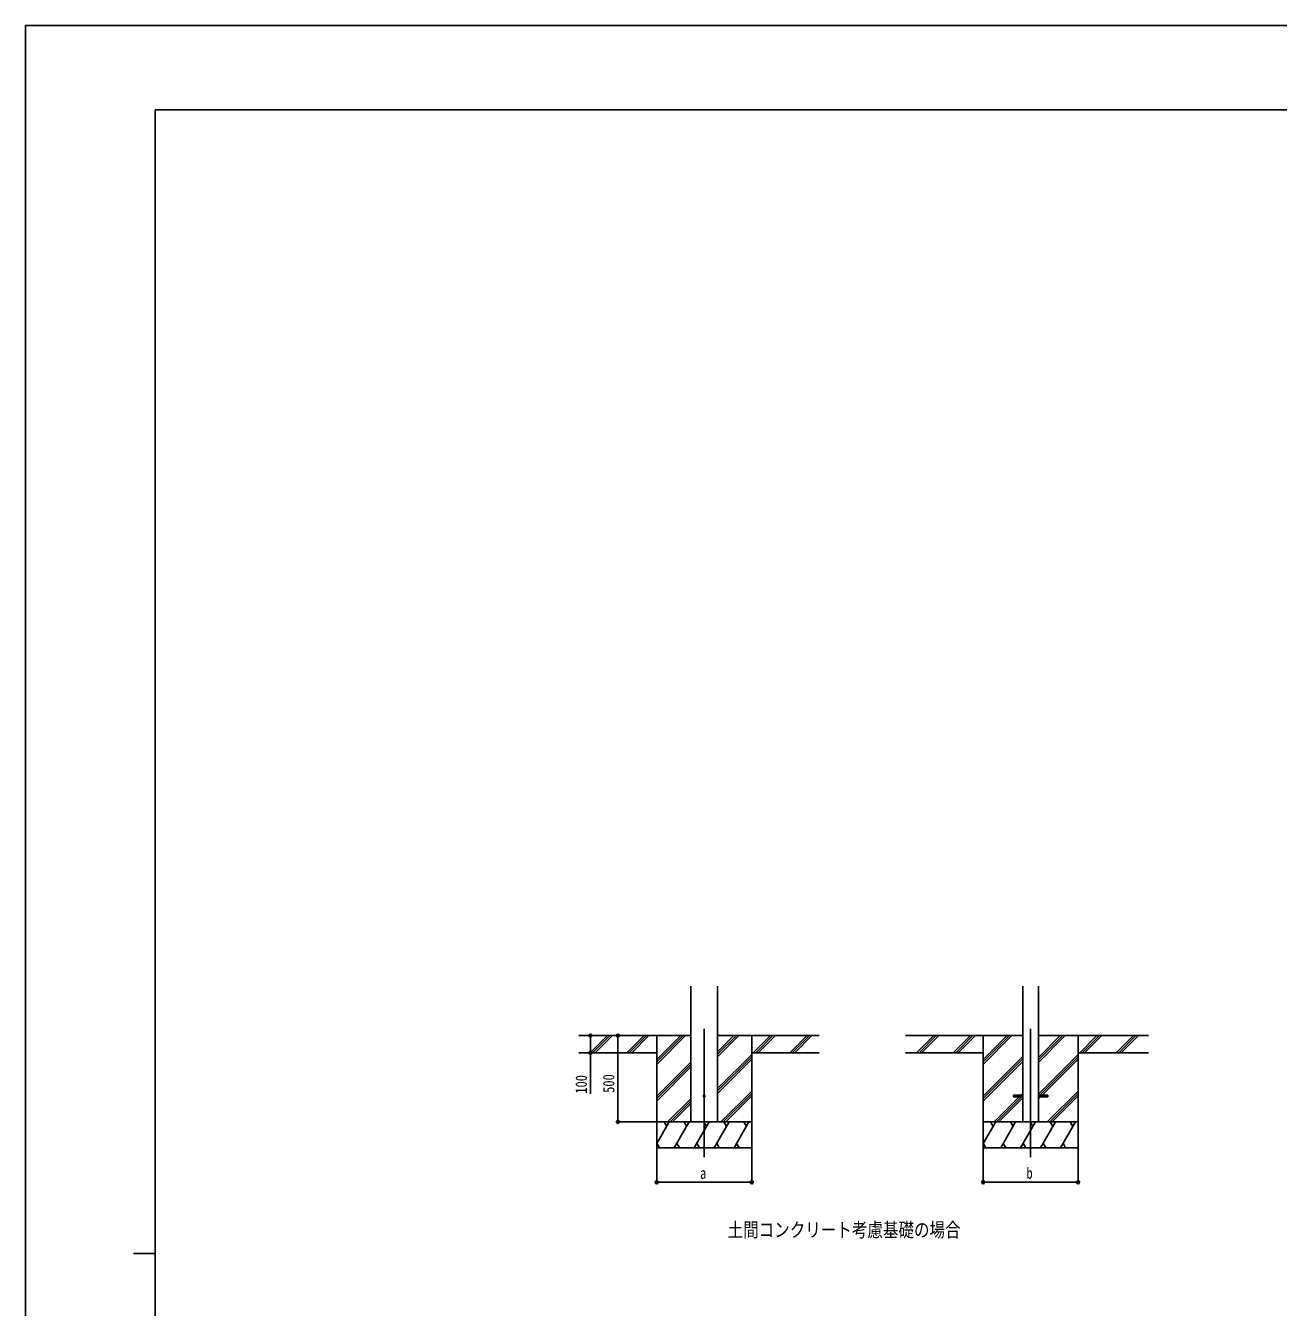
# Model space of a CAD drawing. Units: millimetres, scale not verified. Extents: x -10512 to 10512, y -7425 to 7425.
# Drawn here: x -10512 to -3253, y 0 to 7425 of the extents above; entities that cross this region are included whole.
import ezdxf
from ezdxf.enums import TextEntityAlignment as Align

# ---------------------------------------------------------------- set-up
doc = ezdxf.new("R2010")
doc.units = ezdxf.units.MM
doc.header["$LTSCALE"] = 30
for name, color, linetype in [('0-2_USER1', 3, 'Continuous'), ('0-3_YKK_12', 2, 'Continuous'), ('0-4_YKK_13', 4, 'Continuous'), ('0-5_YKK_A1', 4, 'Continuous'), ('0-6_YKK_D', 6, 'Continuous'), ('0-7_YKK_ZWAK', 7, 'Continuous')]:
    doc.layers.add(name, color=color, linetype=linetype)
doc.styles.add('ＭＳ ゴシック', font='')
doc.styles.get('ＭＳ ゴシック').set_extended_font_data('MS Gothic')

msp = doc.modelspace()

# ---------------------------------------------------------------- linework, layer by layer
at = {"layer": '0-3_YKK_12'}
for p, q in [((-6580.2, 1612.7), (-6580.2, 869.38)), ((-4688.63, 1612.7), (-4688.63, 869.38))]:
    msp.add_line(p, q, dxfattribs=at)
at = {"layer": '0-4_YKK_13'}
for p, q in [((-4788.63, 1228.96), (-4788.63, 1219.96)), ((-4788.63, 1228.96), (-4733.83, 1228.96)), ((-4788.63, 1219.96), (-4733.83, 1219.96)), ((-4643.43, 1228.96), (-4588.63, 1228.96)), ((-4643.43, 1219.96), (-4588.63, 1219.96)), ((-4588.63, 1228.96), (-4588.63, 1219.96))]:
    msp.add_line(p, q, dxfattribs=at)
msp.add_circle((-6580.2, 1224.46), 5, dxfattribs=at)
at = {"layer": '0-5_YKK_A1'}
for p, q in [((-6657.95, 1074.46), (-6657.95, 1859.81)), ((-6502.45, 1074.46), (-6502.45, 1859.81)), ((-4733.83, 1859.81), (-4733.83, 1074.46)), ((-4643.43, 1859.81), (-4643.43, 1074.46)), ((-6657.95, 1574.46), (-7306.15, 1574.46)), ((-7239.46, 1475.86), (-7140.86, 1574.46)), ((-7226.72, 1474.46), (-7126.72, 1574.46)), ((-7212.58, 1474.46), (-7112.58, 1574.46)), ((-7027.33, 1475.86), (-6928.73, 1574.46)), ((-7014.59, 1474.46), (-6914.59, 1574.46)), ((-7000.45, 1474.46), (-6900.45, 1574.46)), ((-6855.2, 1574.46), (-6855.2, 924.46)), ((-6855.2, 1407.58), (-6688.31, 1574.46)), ((-6855.2, 1421.72), (-6702.46, 1574.46)), ((-6855.2, 1435.86), (-6716.6, 1574.46)), ((-6502.45, 1451.96), (-6379.95, 1574.46)), ((-6502.45, 1466.1), (-6394.09, 1574.46)), ((-6502.45, 1480.25), (-6408.23, 1574.46)), ((-6502.45, 1574.46), (-5914.58, 1574.46)), ((-6305.2, 1574.46), (-6305.2, 924.46)), ((-6296.1, 1474.46), (-6196.1, 1574.46)), ((-6281.96, 1474.46), (-6181.96, 1574.46)), ((-6267.82, 1474.46), (-6167.81, 1574.46)), ((-6083.97, 1474.46), (-5983.97, 1574.46)), ((-6069.83, 1474.46), (-5969.82, 1574.46)), ((-6055.68, 1474.46), (-5955.68, 1574.46)), ((-4733.83, 1574.46), (-5414.58, 1574.46)), ((-5347.89, 1475.86), (-5249.29, 1574.46)), ((-5335.15, 1474.46), (-5235.15, 1574.46)), ((-5321.01, 1474.46), (-5221.01, 1574.46)), ((-5135.76, 1475.86), (-5037.16, 1574.46)), ((-5123.02, 1474.46), (-5023.02, 1574.46)), ((-5108.88, 1474.46), (-5008.88, 1574.46)), ((-4963.63, 1574.46), (-4963.63, 924.46)), ((-4963.63, 1407.58), (-4796.74, 1574.46)), ((-4963.63, 1421.72), (-4810.89, 1574.46)), ((-4963.63, 1435.86), (-4825.03, 1574.46)), ((-4643.43, 1419.41), (-4488.38, 1574.46)), ((-4643.43, 1433.55), (-4502.52, 1574.46)), ((-4643.43, 1447.7), (-4516.66, 1574.46)), ((-4643.43, 1574.46), (-4005.42, 1574.46)), ((-4413.63, 1574.46), (-4413.63, 924.46)), ((-4404.53, 1474.46), (-4304.53, 1574.46)), ((-4390.39, 1474.46), (-4290.39, 1574.46)), ((-4376.25, 1474.46), (-4276.24, 1574.46)), ((-4192.4, 1474.46), (-4092.4, 1574.46)), ((-4178.26, 1474.46), (-4078.25, 1574.46)), ((-4164.11, 1474.46), (-4064.11, 1574.46)), ((-6855.2, 1474.46), (-7306.15, 1474.46)), ((-6855.2, 1223.73), (-6657.95, 1420.98)), ((-6502.45, 1268.12), (-6305.2, 1465.36)), ((-6502.45, 1253.97), (-6305.2, 1451.22)), ((-6502.45, 1239.83), (-6305.2, 1437.08)), ((-6305.2, 1474.46), (-5914.58, 1474.46)), ((-4963.63, 1474.46), (-5414.58, 1474.46)), ((-4963.63, 1223.73), (-4733.83, 1453.53)), ((-4963.63, 1209.59), (-4733.83, 1439.39)), ((-4963.63, 1195.45), (-4733.83, 1425.25)), ((-4643.43, 1235.57), (-4413.63, 1465.36)), ((-4635.89, 1228.96), (-4413.63, 1451.22)), ((-4621.75, 1228.96), (-4413.63, 1437.08)), ((-4413.63, 1474.46), (-4005.42, 1474.46)), ((-6855.2, 1209.59), (-6657.95, 1406.84)), ((-6855.2, 1195.45), (-6657.95, 1392.7)), ((-6792.34, 1074.46), (-6657.95, 1208.85)), ((-6778.2, 1074.46), (-6657.95, 1194.71)), ((-6483.97, 1074.46), (-6305.2, 1253.23)), ((-6469.83, 1074.46), (-6305.2, 1239.09)), ((-6455.69, 1074.46), (-6305.2, 1224.95)), ((-4900.77, 1074.46), (-4755.27, 1219.96)), ((-4886.63, 1074.46), (-4741.12, 1219.96)), ((-4872.48, 1074.46), (-4733.83, 1213.12)), ((-4746.27, 1228.96), (-4733.83, 1241.4)), ((-4643.43, 1207.28), (-4630.75, 1219.96)), ((-4592.4, 1074.46), (-4413.63, 1253.23)), ((-4578.26, 1074.46), (-4413.63, 1239.09)), ((-4564.12, 1074.46), (-4413.63, 1224.95)), ((-6764.05, 1074.46), (-6657.95, 1180.57)), ((-6305.2, 1074.46), (-6855.2, 1074.46)), ((-6855.2, 949.01), (-6782.77, 1074.46)), ((-6797.77, 1048.48), (-6812.77, 1074.46)), ((-6753.9, 924.46), (-6667.3, 1074.46)), ((-6682.3, 1048.48), (-6697.3, 1074.46)), ((-6638.43, 924.46), (-6551.83, 1074.46)), ((-6566.83, 1048.48), (-6581.83, 1074.46)), ((-6522.96, 924.46), (-6436.36, 1074.46)), ((-6451.36, 1048.48), (-6466.36, 1074.46)), ((-6407.49, 924.46), (-6320.89, 1074.46)), ((-6335.89, 1048.48), (-6350.89, 1074.46)), ((-4413.63, 1074.46), (-4963.63, 1074.46)), ((-4963.63, 949.01), (-4891.2, 1074.46)), ((-4906.2, 1048.48), (-4921.2, 1074.46)), ((-4862.33, 924.46), (-4775.73, 1074.46)), ((-4790.73, 1048.48), (-4805.73, 1074.46)), ((-4746.86, 924.46), (-4660.26, 1074.46)), ((-4675.26, 1048.48), (-4690.26, 1074.46)), ((-4631.39, 924.46), (-4544.79, 1074.46)), ((-4559.79, 1048.48), (-4574.79, 1074.46)), ((-4515.92, 924.46), (-4429.32, 1074.46)), ((-4444.32, 1048.48), (-4459.32, 1074.46)), ((-6855.2, 924.46), (-6305.2, 924.46)), ((-6854.37, 950.44), (-6839.37, 924.46)), ((-6738.9, 950.44), (-6723.9, 924.46)), ((-6623.43, 950.44), (-6608.43, 924.46)), ((-6507.96, 950.44), (-6492.96, 924.46)), ((-6392.49, 950.44), (-6377.49, 924.46)), ((-4963.63, 924.46), (-4413.63, 924.46)), ((-4962.8, 950.44), (-4947.8, 924.46)), ((-4847.33, 950.44), (-4832.33, 924.46)), ((-4731.86, 950.44), (-4716.86, 924.46)), ((-4616.39, 950.44), (-4601.39, 924.46)), ((-4500.92, 950.44), (-4485.92, 924.46))]:
    msp.add_line(p, q, dxfattribs=at)
at = {"layer": '0-6_YKK_D'}
for p, q in [((-7080.25, 1574.46), (-7080.25, 1074.46)), ((-6856.2, 1074.46), (-7081.25, 1074.46)), ((-6855.2, 924.46), (-6855.2, 723.46)), ((-6305.2, 924.46), (-6305.2, 723.46)), ((-4963.63, 924.46), (-4963.63, 723.46)), ((-4413.63, 924.46), (-4413.63, 723.46)), ((-6855.2, 724.46), (-6305.2, 724.46)), ((-4963.63, 724.46), (-4413.63, 724.46))]:
    msp.add_line(p, q, dxfattribs=at)
msp.add_lwpolyline([(-7239.53, 1574.46), (-7239.53, 1474.46), (-7239.53, 1237.26)], dxfattribs=at)
for centre in [(-7239.53, 1574.46), (-7080.25, 1574.46), (-7239.53, 1474.46), (-7080.25, 1074.46), (-6855.2, 724.46), (-6305.2, 724.46), (-4963.63, 724.46), (-4413.63, 724.46)]:
    msp.add_circle(centre, 8.5, dxfattribs=at)
at = {"layer": '0-7_YKK_ZWAK'}
for p, q in [((9737.55, 6937.5), (-9762.45, 6937.5)), ((-9762.45, -6312.5), (-9762.45, 6937.5)), ((-9887.45, 312.5), (-9762.45, 312.5))]:
    msp.add_line(p, q, dxfattribs=at)
msp.add_lwpolyline([(-10512.5, -7425), (10512.5, -7425), (10512.5, 7425), (-10512.5, 7425)], close=True, dxfattribs=at)

# ---------------------------------------------------------------- texts
at = {"layer": '0-2_USER1', "style": 'ＭＳ ゴシック', "width": 0.8}
msp.add_text('土間コンクリート考慮基礎の場合', height=82.48, dxfattribs=at).set_placement((-6444.64, 383.11), align=Align.BOTTOM_LEFT)
at = {"layer": '0-6_YKK_D', "style": 'ＭＳ ゴシック', "width": 0.8}
for s, p in [('100', (-7240.33, 1238.06)), ('500', (-7081.05, 1242.86))]:
    msp.add_text(s, height=65.98, rotation=90, dxfattribs=at).set_placement(p, align=Align.BOTTOM_LEFT)
for s, p in [('a', (-6604.2, 725.26)), ('b', (-4712.63, 725.26))]:
    msp.add_text(s, height=65.98, dxfattribs=at).set_placement(p, align=Align.BOTTOM_LEFT)

doc.saveas('drawing.dxf')
